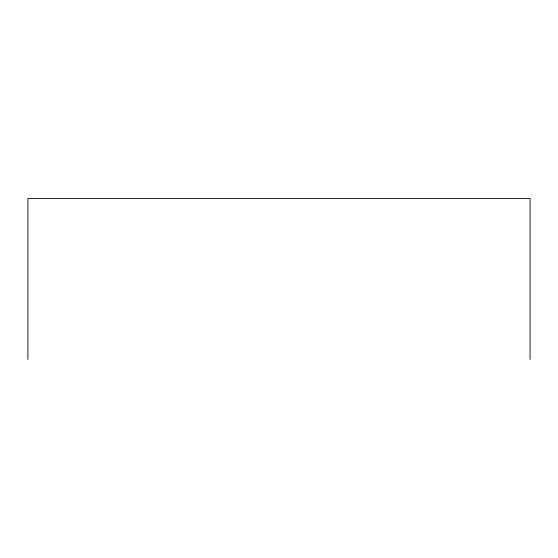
<?xml version="1.0" encoding="UTF-8"?>
<svg xmlns="http://www.w3.org/2000/svg" width="558" height="558" viewBox="0 0 558 558"><rect width="100%" height="100%" fill="white"/><g stroke="black" fill="none" stroke-linecap="round" stroke-linejoin="round"><path stroke-width="0.84" d="M530.1 359.471L530.1 198.529L27.9 198.529L27.9 359.471"/></g></svg>
